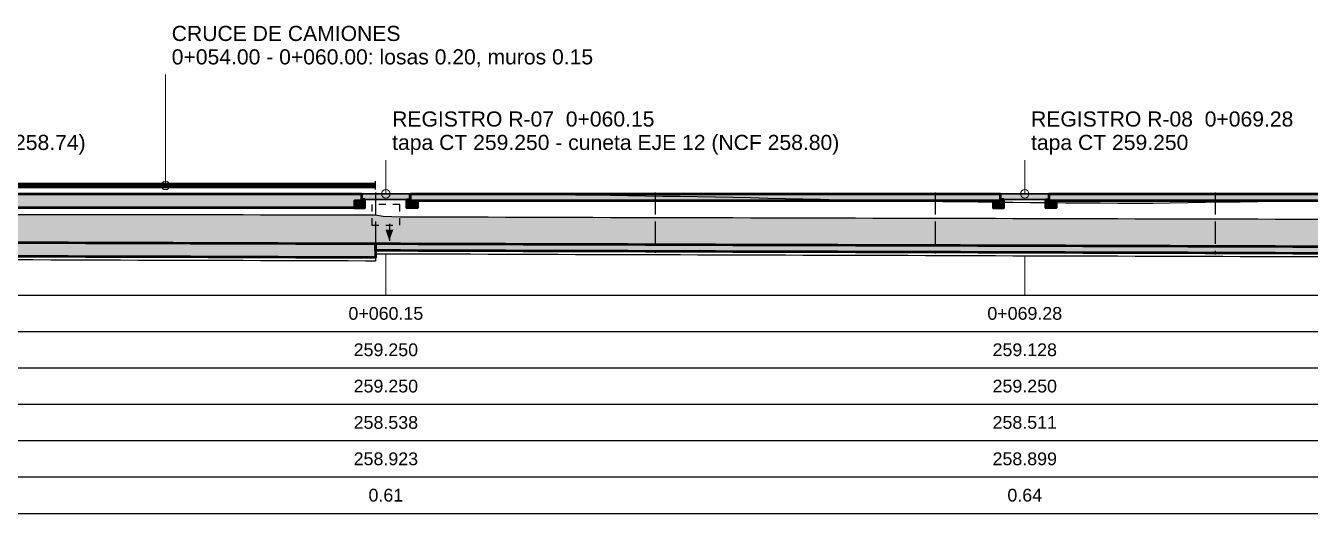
# Model space of a CAD drawing. Header units: metres. Extents: x -573 to 467, y -35 to 119.
# Drawn here: x 15.84 to 34.2, y 22.76 to 29.74 of the extents above; entities that cross this region are included whole.
import ezdxf
from ezdxf.enums import TextEntityAlignment as Align

# ---------------------------------------------------------------- set-up
doc = ezdxf.new("R2010")
doc.units = ezdxf.units.M
doc.header["$LTSCALE"] = 0.25
doc.linetypes.add('DASHED', pattern=[1.524, 1.27, -0.254])
doc.linetypes.add('HIDDEN', pattern=[0.375, 0.25, -0.125])
for name, color, linetype, lineweight in [('AGUA', 150, 'DASHED', 25), ('CONCRETO', 250, 'CONTINUOUS', 50), ('GRILLA', 9, 'CONTINUOUS', 13), ('LLAMADAS', 30, 'CONTINUOUS', 18), ('REGISTRO', 32, 'CONTINUOUS', 35)]:
    doc.layers.add(name, color=color, linetype=linetype, lineweight=lineweight)
for name, color, linetype, true_color in [('AGUA-RELLENO', 150, 'CONTINUOUS', 0xcde4f6), ('CONCRETO-ACHURADO', 8, 'CONTINUOUS', 0xe2e2e2), ('ISO-TAPA', 255, 'CONTINUOUS', 0xf8f4e6)]:
    doc.layers.add(name, color=color, linetype=linetype, true_color=true_color)
for name, color, linetype in [('CRUCE-VEHICULAR', 30, 'CONTINUOUS'), ('CUNETA-OCULTA', 3, 'HIDDEN'), ('FLUJO', 150, 'CONTINUOUS'), ('GUITARRA', 8, 'CONTINUOUS'), ('JUNTAS', 8, 'DASHED'), ('SOLADO', 8, 'CONTINUOUS'), ('TERRENO-EXISTENTE', 8, 'DASHED'), ('TEXTOS', 7, 'CONTINUOUS')]:
    doc.layers.add(name, color=color, linetype=linetype)
doc.styles.get("Standard").update_dxf_attribs({"font": 'arial.ttf'})

msp = doc.modelspace()

# ---------------------------------------------------------------- hatches: boundary and pattern name
at = {"layer": 'AGUA-RELLENO', "true_color": 0xcde4f6}
h = msp.add_hatch(color=7, dxfattribs=at)
h.dxf.hatch_style = 1
h.paths.add_polyline_path([(7.2, 27.07), (7.45, 27.07), (7.7, 27.07), (7.95, 27.069), (8.2, 27.069), (8.45, 27.069), (8.7, 27.069), (8.95, 27.067), (9.2, 27.063), (9.45, 27.059), (9.7, 27.054), (9.95, 27.05), (10.2, 27.046), (10.45, 27.046), (10.7, 27.045), (10.95, 27.045), (11.2, 27.044), (11.45, 27.044), (11.7, 27.044), (11.95, 27.043), (12.2, 27.043), (12.45, 27.042), (12.7, 27.042), (12.95, 27.042), (13.2, 27.041), (13.45, 27.041), (13.7, 27.04), (13.95, 27.04), (14.2, 27.04), (14.45, 27.039), (14.7, 27.039), (14.84, 27.039), (14.95, 27.039), (15.2, 27.038), (15.45, 27.038), (15.7, 27.037), (15.95, 27.037), (16.2, 27.037), (16.45, 27.036), (16.7, 27.036), (16.95, 27.036), (17.2, 27.035), (17.45, 27.035), (17.7, 27.034), (17.95, 27.034), (18.2, 27.034), (18.45, 27.033), (18.7, 27.033), (18.95, 27.033), (19.2, 27.032), (19.45, 27.032), (19.7, 27.032), (19.95, 27.031), (20.2, 27.031), (20.45, 27.031), (20.7, 27.03), (20.84, 27.03), (20.95, 27.01), (21.2, 27.002), (21.45, 27.001), (21.7, 27.001), (21.95, 27), (22.2, 26.999), (22.45, 26.999), (22.7, 26.998), (22.95, 26.997), (23.2, 26.997), (23.45, 26.996), (23.7, 26.995), (23.95, 26.995), (24.2, 26.994), (24.45, 26.993), (24.7, 26.993), (24.95, 26.992), (25.2, 26.991), (25.45, 26.991), (25.7, 26.99), (25.95, 26.99), (26.2, 26.989), (26.45, 26.988), (26.7, 26.988), (26.95, 26.987), (27.2, 26.986), (27.45, 26.986), (27.7, 26.985), (27.95, 26.984), (28.2, 26.984), (28.45, 26.983), (28.7, 26.983), (28.95, 26.982), (29.2, 26.981), (29.45, 26.981), (29.7, 26.98), (29.95, 26.979), (30.2, 26.979), (30.45, 26.978), (30.7, 26.978), (30.95, 26.977), (31.2, 26.976), (31.45, 26.976), (31.7, 26.975), (31.95, 26.975), (32.2, 26.974), (32.45, 26.973), (32.7, 26.973), (32.95, 26.972), (33.2, 26.972), (33.45, 26.971), (33.7, 26.97), (33.95, 26.97), (34.2, 26.969), (34.45, 26.968), (34.7, 26.968), (34.95, 26.967), (35.2, 26.967), (35.45, 26.966), (35.7, 26.965), (35.95, 26.965), (36.2, 26.964), (36.45, 26.964), (36.7, 26.963), (36.95, 26.963), (37.2, 26.962), (37.45, 26.961), (37.7, 26.961), (37.95, 26.96), (38.2, 26.96), (38.45, 26.959), (38.7, 26.959), (38.95, 26.958), (39.2, 26.957), (39.26, 26.957), (39.45, 26.957), (39.7, 26.956), (39.95, 26.956), (40.2, 26.955), (40.45, 26.955), (40.7, 26.954), (40.95, 26.953), (41.2, 26.953), (41.45, 26.952), (41.7, 26.952), (41.95, 26.951), (42.2, 26.951), (42.45, 26.95), (42.7, 26.95), (42.95, 26.949), (43.2, 26.948), (43.45, 26.948), (43.7, 26.947), (43.95, 26.947), (44.2, 26.946), (44.45, 26.946), (44.7, 26.945), (44.95, 26.945), (45.2, 26.944), (45.45, 26.944), (45.7, 26.943), (45.95, 26.943), (46.2, 26.942), (46.45, 26.942), (46.7, 26.941), (46.95, 26.94), (47.2, 26.94), (47.45, 26.939), (47.7, 26.939), (47.95, 26.938), (48.2, 26.938), (48.45, 26.937), (48.7, 26.937), (48.95, 26.936), (49.2, 26.936), (49.45, 26.935), (49.7, 26.935), (49.95, 26.934), (50.2, 26.934), (50.45, 26.933), (50.7, 26.933), (50.95, 26.932), (51.2, 26.932), (51.45, 26.931), (51.7, 26.931), (51.95, 26.93), (52.2, 26.93), (52.45, 26.929), (52.7, 26.929), (52.95, 26.928), (53.2, 26.928), (53.45, 26.927), (53.56, 26.927), (53.56, 26.52), (53.45, 26.52), (53.2, 26.521), (52.95, 26.522), (52.7, 26.523), (52.45, 26.523), (52.2, 26.524), (51.95, 26.525), (51.7, 26.526), (51.45, 26.526), (51.2, 26.527), (50.95, 26.528), (50.7, 26.529), (50.45, 26.529), (50.2, 26.53), (49.95, 26.531), (49.7, 26.532), (49.45, 26.532), (49.2, 26.533), (48.95, 26.534), (48.7, 26.535), (48.45, 26.535), (48.2, 26.536), (47.95, 26.537), (47.7, 26.538), (47.45, 26.538), (47.2, 26.539), (46.95, 26.54), (46.7, 26.541), (46.45, 26.541), (46.2, 26.542), (45.95, 26.543), (45.7, 26.544), (45.45, 26.544), (45.2, 26.545), (44.95, 26.546), (44.7, 26.547), (44.45, 26.548), (44.2, 26.548), (43.95, 26.549), (43.7, 26.55), (43.45, 26.551), (43.2, 26.551), (42.95, 26.552), (42.7, 26.553), (42.45, 26.554), (42.2, 26.554), (41.95, 26.555), (41.7, 26.556), (41.45, 26.557), (41.2, 26.557), (40.95, 26.558), (40.7, 26.559), (40.45, 26.56), (40.2, 26.56), (39.95, 26.561), (39.7, 26.562), (39.45, 26.563), (39.26, 26.563), (39.2, 26.563), (38.95, 26.564), (38.7, 26.565), (38.45, 26.566), (38.2, 26.566), (37.95, 26.567), (37.7, 26.568), (37.45, 26.569), (37.2, 26.569), (36.95, 26.57), (36.7, 26.571), (36.45, 26.572), (36.2, 26.572), (35.95, 26.573), (35.7, 26.574), (35.45, 26.575), (35.2, 26.575), (34.95, 26.576), (34.7, 26.577), (34.45, 26.578), (34.2, 26.578), (33.95, 26.579), (33.7, 26.58), (33.45, 26.581), (33.2, 26.581), (32.95, 26.582), (32.7, 26.583), (32.45, 26.584), (32.2, 26.585), (31.95, 26.585), (31.7, 26.586), (31.45, 26.587), (31.2, 26.588), (30.95, 26.588), (30.7, 26.589), (30.45, 26.59), (30.2, 26.591), (29.95, 26.591), (29.7, 26.592), (29.45, 26.593), (29.2, 26.594), (28.95, 26.594), (28.7, 26.595), (28.45, 26.596), (28.2, 26.597), (27.95, 26.597), (27.7, 26.598), (27.45, 26.599), (27.2, 26.6), (26.95, 26.6), (26.7, 26.601), (26.45, 26.602), (26.2, 26.603), (25.95, 26.603), (25.7, 26.604), (25.45, 26.605), (25.2, 26.606), (24.95, 26.606), (24.7, 26.607), (24.45, 26.608), (24.2, 26.609), (23.95, 26.609), (23.7, 26.61), (23.45, 26.611), (23.2, 26.612), (22.95, 26.612), (22.7, 26.613), (22.45, 26.614), (22.2, 26.615), (21.95, 26.615), (21.7, 26.616), (21.45, 26.617), (21.2, 26.618), (20.95, 26.618), (20.84, 26.619), (20.7, 26.619), (20.45, 26.62), (20.2, 26.621), (19.95, 26.621), (19.7, 26.622), (19.45, 26.623), (19.2, 26.624), (18.95, 26.625), (18.7, 26.625), (18.45, 26.626), (18.2, 26.627), (17.95, 26.628), (17.7, 26.628), (17.45, 26.629), (17.2, 26.63), (16.95, 26.631), (16.7, 26.631), (16.45, 26.632), (16.2, 26.633), (15.95, 26.634), (15.7, 26.634), (15.45, 26.635), (15.2, 26.636), (14.95, 26.637), (14.84, 26.637), (14.7, 26.637), (14.45, 26.638), (14.2, 26.639), (13.95, 26.64), (13.7, 26.64), (13.45, 26.641), (13.2, 26.642), (12.95, 26.643), (12.7, 26.643), (12.45, 26.644), (12.2, 26.645), (11.95, 26.646), (11.7, 26.646), (11.45, 26.647), (11.2, 26.648), (10.95, 26.649), (10.7, 26.649), (10.45, 26.65), (10.2, 26.651), (9.95, 26.652), (9.7, 26.652), (9.45, 26.653), (9.2, 26.654), (8.95, 26.655), (8.7, 26.655), (8.45, 26.656), (8.2, 26.657), (7.95, 26.658), (7.7, 26.658), (7.45, 26.659), (7.2, 26.66)])
at = {"layer": 'CONCRETO-ACHURADO', "true_color": 0xe2e2e2}
h = msp.add_hatch(color=7, dxfattribs=at)
h.dxf.hatch_style = 1
h.paths.add_polyline_path([(14.84, 27.33), (14.95, 27.33), (15.2, 27.33), (15.45, 27.33), (15.7, 27.33), (15.95, 27.33), (16.2, 27.33), (16.45, 27.33), (16.7, 27.33), (16.95, 27.33), (17.2, 27.33), (17.45, 27.33), (17.7, 27.33), (17.95, 27.33), (18.2, 27.33), (18.45, 27.33), (18.7, 27.33), (18.95, 27.33), (19.2, 27.33), (19.45, 27.33), (19.7, 27.33), (19.95, 27.33), (20.2, 27.33), (20.45, 27.33), (20.64, 27.33), (20.64, 27.13), (20.45, 27.13), (20.2, 27.13), (19.95, 27.13), (19.7, 27.13), (19.45, 27.13), (19.2, 27.13), (18.95, 27.13), (18.7, 27.13), (18.45, 27.13), (18.2, 27.13), (17.95, 27.13), (17.7, 27.13), (17.45, 27.13), (17.2, 27.13), (16.95, 27.13), (16.7, 27.13), (16.45, 27.13), (16.2, 27.13), (15.95, 27.13), (15.7, 27.13), (15.45, 27.13), (15.2, 27.13), (14.95, 27.13), (14.84, 27.13)])
h = msp.add_hatch(color=7, dxfattribs=at)
h.dxf.hatch_style = 1
h.paths.add_polyline_path([(20.69, 27.25), (20.64, 27.25), (20.64, 27.23), (20.54, 27.23), (20.54, 27.13), (20.69, 27.13)])
h = msp.add_hatch(color=7, dxfattribs=at)
h.dxf.hatch_style = 1
h.paths.add_polyline_path([(21.29, 27.25), (21.34, 27.25), (21.34, 27.23), (21.44, 27.23), (21.44, 27.13), (21.29, 27.13)])
h = msp.add_hatch(color=7, dxfattribs=at)
h.dxf.hatch_style = 1
h.paths.add_polyline_path([(21.34, 27.33), (21.45, 27.33), (21.7, 27.33), (21.95, 27.33), (22.2, 27.33), (22.45, 27.33), (22.7, 27.33), (22.95, 27.33), (23.2, 27.33), (23.45, 27.33), (23.7, 27.33), (23.95, 27.33), (24.2, 27.33), (24.45, 27.33), (24.7, 27.33), (24.95, 27.33), (25.2, 27.33), (25.45, 27.33), (25.7, 27.33), (25.95, 27.33), (26.2, 27.33), (26.45, 27.33), (26.7, 27.33), (26.95, 27.33), (27.2, 27.33), (27.45, 27.33), (27.7, 27.33), (27.95, 27.33), (28.2, 27.33), (28.45, 27.33), (28.7, 27.33), (28.95, 27.33), (29.2, 27.33), (29.45, 27.33), (29.7, 27.33), (29.77, 27.33), (29.77, 27.23), (29.7, 27.23), (29.45, 27.23), (29.2, 27.23), (28.95, 27.23), (28.7, 27.23), (28.45, 27.23), (28.2, 27.23), (27.95, 27.23), (27.7, 27.23), (27.45, 27.23), (27.2, 27.23), (26.95, 27.23), (26.7, 27.23), (26.45, 27.23), (26.2, 27.23), (25.95, 27.23), (25.7, 27.23), (25.45, 27.23), (25.2, 27.23), (24.95, 27.23), (24.7, 27.23), (24.45, 27.23), (24.2, 27.23), (23.95, 27.23), (23.7, 27.23), (23.45, 27.23), (23.2, 27.23), (22.95, 27.23), (22.7, 27.23), (22.45, 27.23), (22.2, 27.23), (21.95, 27.23), (21.7, 27.23), (21.45, 27.23), (21.34, 27.23)])
h = msp.add_hatch(color=7, dxfattribs=at)
h.dxf.hatch_style = 1
h.paths.add_polyline_path([(29.82, 27.25), (29.77, 27.25), (29.77, 27.23), (29.67, 27.23), (29.67, 27.13), (29.82, 27.13)])
h = msp.add_hatch(color=7, dxfattribs=at)
h.dxf.hatch_style = 1
h.paths.add_polyline_path([(30.42, 27.25), (30.47, 27.25), (30.47, 27.23), (30.57, 27.23), (30.57, 27.13), (30.42, 27.13)])
h = msp.add_hatch(color=7, dxfattribs=at)
h.dxf.hatch_style = 1
h.paths.add_polyline_path([(30.47, 27.33), (30.7, 27.33), (30.95, 27.33), (31.2, 27.33), (31.45, 27.33), (31.7, 27.33), (31.95, 27.33), (32.2, 27.33), (32.45, 27.33), (32.7, 27.33), (32.95, 27.33), (33.2, 27.33), (33.45, 27.33), (33.7, 27.33), (33.95, 27.33), (34.2, 27.33), (34.45, 27.33), (34.7, 27.33), (34.95, 27.33), (35.2, 27.33), (35.45, 27.33), (35.7, 27.33), (35.95, 27.33), (36.2, 27.33), (36.45, 27.33), (36.7, 27.33), (36.95, 27.33), (37.2, 27.33), (37.45, 27.33), (37.7, 27.33), (37.95, 27.33), (38.2, 27.33), (38.45, 27.33), (38.7, 27.33), (38.91, 27.33), (38.91, 27.23), (38.7, 27.23), (38.45, 27.23), (38.2, 27.23), (37.95, 27.23), (37.7, 27.23), (37.45, 27.23), (37.2, 27.23), (36.95, 27.23), (36.7, 27.23), (36.45, 27.23), (36.2, 27.23), (35.95, 27.23), (35.7, 27.23), (35.45, 27.23), (35.2, 27.23), (34.95, 27.23), (34.7, 27.23), (34.45, 27.23), (34.2, 27.23), (33.95, 27.23), (33.7, 27.23), (33.45, 27.23), (33.2, 27.23), (32.95, 27.23), (32.7, 27.23), (32.45, 27.23), (32.2, 27.23), (31.95, 27.23), (31.7, 27.23), (31.45, 27.23), (31.2, 27.23), (30.95, 27.23), (30.7, 27.23), (30.47, 27.23)])
h = msp.add_hatch(color=7, dxfattribs=at)
h.dxf.hatch_style = 1
h.paths.add_polyline_path([(14.84, 26.637), (14.95, 26.637), (15.2, 26.636), (15.45, 26.635), (15.7, 26.634), (15.95, 26.634), (16.2, 26.633), (16.45, 26.632), (16.7, 26.631), (16.95, 26.631), (17.2, 26.63), (17.45, 26.629), (17.7, 26.628), (17.95, 26.628), (18.2, 26.627), (18.45, 26.626), (18.7, 26.625), (18.95, 26.625), (19.2, 26.624), (19.45, 26.623), (19.7, 26.622), (19.95, 26.621), (20.2, 26.621), (20.45, 26.62), (20.7, 26.619), (20.84, 26.619), (20.84, 26.419), (20.7, 26.419), (20.45, 26.42), (20.2, 26.421), (19.95, 26.421), (19.7, 26.422), (19.45, 26.423), (19.2, 26.424), (18.95, 26.425), (18.7, 26.425), (18.45, 26.426), (18.2, 26.427), (17.95, 26.428), (17.7, 26.428), (17.45, 26.429), (17.2, 26.43), (16.95, 26.431), (16.7, 26.431), (16.45, 26.432), (16.2, 26.433), (15.95, 26.434), (15.7, 26.434), (15.45, 26.435), (15.2, 26.436), (14.95, 26.437), (14.84, 26.437)])
h = msp.add_hatch(color=7, dxfattribs=at)
h.dxf.hatch_style = 1
h.paths.add_polyline_path([(20.84, 26.619), (20.95, 26.618), (21.2, 26.618), (21.45, 26.617), (21.7, 26.616), (21.95, 26.615), (22.2, 26.615), (22.45, 26.614), (22.7, 26.613), (22.95, 26.612), (23.2, 26.612), (23.45, 26.611), (23.7, 26.61), (23.95, 26.609), (24.2, 26.609), (24.45, 26.608), (24.7, 26.607), (24.95, 26.606), (25.2, 26.606), (25.45, 26.605), (25.7, 26.604), (25.95, 26.603), (26.2, 26.603), (26.45, 26.602), (26.7, 26.601), (26.95, 26.6), (27.2, 26.6), (27.45, 26.599), (27.7, 26.598), (27.95, 26.597), (28.2, 26.597), (28.45, 26.596), (28.7, 26.595), (28.95, 26.594), (29.2, 26.594), (29.45, 26.593), (29.7, 26.592), (29.95, 26.591), (30.2, 26.591), (30.45, 26.59), (30.7, 26.589), (30.95, 26.588), (31.2, 26.588), (31.45, 26.587), (31.7, 26.586), (31.95, 26.585), (32.2, 26.585), (32.45, 26.584), (32.7, 26.583), (32.95, 26.582), (33.2, 26.581), (33.45, 26.581), (33.7, 26.58), (33.95, 26.579), (34.2, 26.578), (34.45, 26.578), (34.7, 26.577), (34.95, 26.576), (35.2, 26.575), (35.45, 26.575), (35.7, 26.574), (35.95, 26.573), (36.2, 26.572), (36.45, 26.572), (36.7, 26.571), (36.95, 26.57), (37.2, 26.569), (37.45, 26.569), (37.7, 26.568), (37.95, 26.567), (38.2, 26.566), (38.45, 26.566), (38.7, 26.565), (38.95, 26.564), (39.2, 26.563), (39.26, 26.563), (39.26, 26.463), (39.2, 26.463), (38.95, 26.464), (38.7, 26.465), (38.45, 26.466), (38.2, 26.466), (37.95, 26.467), (37.7, 26.468), (37.45, 26.469), (37.2, 26.469), (36.95, 26.47), (36.7, 26.471), (36.45, 26.472), (36.2, 26.472), (35.95, 26.473), (35.7, 26.474), (35.45, 26.475), (35.2, 26.475), (34.95, 26.476), (34.7, 26.477), (34.45, 26.478), (34.2, 26.478), (33.95, 26.479), (33.7, 26.48), (33.45, 26.481), (33.2, 26.481), (32.95, 26.482), (32.7, 26.483), (32.45, 26.484), (32.2, 26.485), (31.95, 26.485), (31.7, 26.486), (31.45, 26.487), (31.2, 26.488), (30.95, 26.488), (30.7, 26.489), (30.45, 26.49), (30.2, 26.491), (29.95, 26.491), (29.7, 26.492), (29.45, 26.493), (29.2, 26.494), (28.95, 26.494), (28.7, 26.495), (28.45, 26.496), (28.2, 26.497), (27.95, 26.497), (27.7, 26.498), (27.45, 26.499), (27.2, 26.5), (26.95, 26.5), (26.7, 26.501), (26.45, 26.502), (26.2, 26.503), (25.95, 26.503), (25.7, 26.504), (25.45, 26.505), (25.2, 26.506), (24.95, 26.506), (24.7, 26.507), (24.45, 26.508), (24.2, 26.509), (23.95, 26.509), (23.7, 26.51), (23.45, 26.511), (23.2, 26.512), (22.95, 26.512), (22.7, 26.513), (22.45, 26.514), (22.2, 26.515), (21.95, 26.515), (21.7, 26.516), (21.45, 26.517), (21.2, 26.518), (20.95, 26.518), (20.84, 26.519)])
at = {"layer": 'ISO-TAPA', "true_color": 0xf8f4e6}
h = msp.add_hatch(color=7, dxfattribs=at)
h.dxf.hatch_style = 1
h.paths.add_polyline_path([(20.65, 27.33), (21.33, 27.33), (21.33, 27.25), (20.65, 27.25)])
h = msp.add_hatch(color=7, dxfattribs=at)
h.dxf.hatch_style = 1
h.paths.add_polyline_path([(29.78, 27.33), (30.46, 27.33), (30.46, 27.25), (29.78, 27.25)])

# ---------------------------------------------------------------- linework, layer by layer
at = {"layer": 'AGUA'}
msp.add_lwpolyline([(15.7, 27.037), (15.95, 27.037), (16.2, 27.037), (16.45, 27.036), (16.7, 27.036), (16.95, 27.036), (17.2, 27.035), (17.45, 27.035), (17.7, 27.034), (17.95, 27.034), (18.2, 27.034), (18.45, 27.033), (18.7, 27.033), (18.95, 27.033), (19.2, 27.032), (19.45, 27.032), (19.7, 27.032), (19.95, 27.031), (20.2, 27.031), (20.45, 27.031), (20.7, 27.03), (20.84, 27.03), (20.95, 27.01), (21.2, 27.002), (21.45, 27.001), (21.7, 27.001), (21.95, 27), (22.2, 26.999), (22.45, 26.999), (22.7, 26.998), (22.95, 26.997), (23.2, 26.997), (23.45, 26.996), (23.7, 26.995), (23.95, 26.995), (24.2, 26.994), (24.45, 26.993), (24.7, 26.993), (24.95, 26.992), (25.2, 26.991), (25.45, 26.991), (25.7, 26.99), (25.95, 26.99), (26.2, 26.989), (26.45, 26.988), (26.7, 26.988), (26.95, 26.987), (27.2, 26.986), (27.45, 26.986), (27.7, 26.985), (27.95, 26.984), (28.2, 26.984), (28.45, 26.983), (28.7, 26.983), (28.95, 26.982), (29.2, 26.981), (29.45, 26.981), (29.7, 26.98), (29.95, 26.979), (30.2, 26.979), (30.45, 26.978), (30.7, 26.978), (30.95, 26.977), (31.2, 26.976), (31.45, 26.976), (31.7, 26.975), (31.95, 26.975), (32.2, 26.974), (32.45, 26.973), (32.7, 26.973), (32.95, 26.972), (33.2, 26.972), (33.45, 26.971), (33.7, 26.97), (33.95, 26.97), (34.2, 26.969), (34.45, 26.968)], dxfattribs=at)
at = {"layer": 'CONCRETO'}
for points in [[(15.7, 27.33), (15.95, 27.33), (16.2, 27.33), (16.45, 27.33), (16.7, 27.33), (16.95, 27.33), (17.2, 27.33), (17.45, 27.33), (17.7, 27.33), (17.95, 27.33), (18.2, 27.33), (18.45, 27.33), (18.7, 27.33), (18.95, 27.33), (19.2, 27.33), (19.45, 27.33), (19.7, 27.33), (19.95, 27.33), (20.2, 27.33), (20.45, 27.33), (20.64, 27.33), (20.64, 27.13), (20.45, 27.13), (20.2, 27.13), (19.95, 27.13), (19.7, 27.13), (19.45, 27.13), (19.2, 27.13), (18.95, 27.13), (18.7, 27.13), (18.45, 27.13), (18.2, 27.13), (17.95, 27.13), (17.7, 27.13), (17.45, 27.13), (17.2, 27.13), (16.95, 27.13), (16.7, 27.13), (16.45, 27.13), (16.2, 27.13), (15.95, 27.13), (15.7, 27.13)], [(34.45, 27.23), (34.2, 27.23), (33.95, 27.23), (33.7, 27.23), (33.45, 27.23), (33.2, 27.23), (32.95, 27.23), (32.7, 27.23), (32.45, 27.23), (32.2, 27.23), (31.95, 27.23), (31.7, 27.23), (31.45, 27.23), (31.2, 27.23), (30.95, 27.23), (30.7, 27.23), (30.47, 27.23), (30.47, 27.33), (30.7, 27.33), (30.95, 27.33), (31.2, 27.33), (31.45, 27.33), (31.7, 27.33), (31.95, 27.33), (32.2, 27.33), (32.45, 27.33), (32.7, 27.33), (32.95, 27.33), (33.2, 27.33), (33.45, 27.33), (33.7, 27.33), (33.95, 27.33), (34.2, 27.33), (34.45, 27.33)], [(15.7, 26.634), (15.95, 26.634), (16.2, 26.633), (16.45, 26.632), (16.7, 26.631), (16.95, 26.631), (17.2, 26.63), (17.45, 26.629), (17.7, 26.628), (17.95, 26.628), (18.2, 26.627), (18.45, 26.626), (18.7, 26.625), (18.95, 26.625), (19.2, 26.624), (19.45, 26.623), (19.7, 26.622), (19.95, 26.621), (20.2, 26.621), (20.45, 26.62), (20.7, 26.619), (20.84, 26.619), (20.84, 26.419), (20.7, 26.419), (20.45, 26.42), (20.2, 26.421), (19.95, 26.421), (19.7, 26.422), (19.45, 26.423), (19.2, 26.424), (18.95, 26.425), (18.7, 26.425), (18.45, 26.426), (18.2, 26.427), (17.95, 26.428), (17.7, 26.428), (17.45, 26.429), (17.2, 26.43), (16.95, 26.431), (16.7, 26.431), (16.45, 26.432), (16.2, 26.433), (15.95, 26.434), (15.7, 26.434)], [(34.45, 26.478), (34.2, 26.478), (33.95, 26.479), (33.7, 26.48), (33.45, 26.481), (33.2, 26.481), (32.95, 26.482), (32.7, 26.483), (32.45, 26.484), (32.2, 26.485), (31.95, 26.485), (31.7, 26.486), (31.45, 26.487), (31.2, 26.488), (30.95, 26.488), (30.7, 26.489), (30.45, 26.49), (30.2, 26.491), (29.95, 26.491), (29.7, 26.492), (29.45, 26.493), (29.2, 26.494), (28.95, 26.494), (28.7, 26.495), (28.45, 26.496), (28.2, 26.497), (27.95, 26.497), (27.7, 26.498), (27.45, 26.499), (27.2, 26.5), (26.95, 26.5), (26.7, 26.501), (26.45, 26.502), (26.2, 26.503), (25.95, 26.503), (25.7, 26.504), (25.45, 26.505), (25.2, 26.506), (24.95, 26.506), (24.7, 26.507), (24.45, 26.508), (24.2, 26.509), (23.95, 26.509), (23.7, 26.51), (23.45, 26.511), (23.2, 26.512), (22.95, 26.512), (22.7, 26.513), (22.45, 26.514), (22.2, 26.515), (21.95, 26.515), (21.7, 26.516), (21.45, 26.517), (21.2, 26.518), (20.95, 26.518), (20.84, 26.519), (20.84, 26.619), (20.95, 26.618), (21.2, 26.618), (21.45, 26.617), (21.7, 26.616), (21.95, 26.615), (22.2, 26.615), (22.45, 26.614), (22.7, 26.613), (22.95, 26.612), (23.2, 26.612), (23.45, 26.611), (23.7, 26.61), (23.95, 26.609), (24.2, 26.609), (24.45, 26.608), (24.7, 26.607), (24.95, 26.606), (25.2, 26.606), (25.45, 26.605), (25.7, 26.604), (25.95, 26.603), (26.2, 26.603), (26.45, 26.602), (26.7, 26.601), (26.95, 26.6), (27.2, 26.6), (27.45, 26.599), (27.7, 26.598), (27.95, 26.597), (28.2, 26.597), (28.45, 26.596), (28.7, 26.595), (28.95, 26.594), (29.2, 26.594), (29.45, 26.593), (29.7, 26.592), (29.95, 26.591), (30.2, 26.591), (30.45, 26.59), (30.7, 26.589), (30.95, 26.588), (31.2, 26.588), (31.45, 26.587), (31.7, 26.586), (31.95, 26.585), (32.2, 26.585), (32.45, 26.584), (32.7, 26.583), (32.95, 26.582), (33.2, 26.581), (33.45, 26.581), (33.7, 26.58), (33.95, 26.579), (34.2, 26.578), (34.45, 26.578)]]:
    msp.add_lwpolyline(points, dxfattribs=at)
for points in [[(20.69, 27.25), (20.64, 27.25), (20.64, 27.23), (20.54, 27.23), (20.54, 27.13), (20.69, 27.13)], [(21.29, 27.25), (21.34, 27.25), (21.34, 27.23), (21.44, 27.23), (21.44, 27.13), (21.29, 27.13)], [(21.34, 27.33), (21.45, 27.33), (21.7, 27.33), (21.95, 27.33), (22.2, 27.33), (22.45, 27.33), (22.7, 27.33), (22.95, 27.33), (23.2, 27.33), (23.45, 27.33), (23.7, 27.33), (23.95, 27.33), (24.2, 27.33), (24.45, 27.33), (24.7, 27.33), (24.95, 27.33), (25.2, 27.33), (25.45, 27.33), (25.7, 27.33), (25.95, 27.33), (26.2, 27.33), (26.45, 27.33), (26.7, 27.33), (26.95, 27.33), (27.2, 27.33), (27.45, 27.33), (27.7, 27.33), (27.95, 27.33), (28.2, 27.33), (28.45, 27.33), (28.7, 27.33), (28.95, 27.33), (29.2, 27.33), (29.45, 27.33), (29.7, 27.33), (29.77, 27.33), (29.77, 27.23), (29.7, 27.23), (29.45, 27.23), (29.2, 27.23), (28.95, 27.23), (28.7, 27.23), (28.45, 27.23), (28.2, 27.23), (27.95, 27.23), (27.7, 27.23), (27.45, 27.23), (27.2, 27.23), (26.95, 27.23), (26.7, 27.23), (26.45, 27.23), (26.2, 27.23), (25.95, 27.23), (25.7, 27.23), (25.45, 27.23), (25.2, 27.23), (24.95, 27.23), (24.7, 27.23), (24.45, 27.23), (24.2, 27.23), (23.95, 27.23), (23.7, 27.23), (23.45, 27.23), (23.2, 27.23), (22.95, 27.23), (22.7, 27.23), (22.45, 27.23), (22.2, 27.23), (21.95, 27.23), (21.7, 27.23), (21.45, 27.23), (21.34, 27.23)], [(29.82, 27.25), (29.77, 27.25), (29.77, 27.23), (29.67, 27.23), (29.67, 27.13), (29.82, 27.13)], [(30.42, 27.25), (30.47, 27.25), (30.47, 27.23), (30.57, 27.23), (30.57, 27.13), (30.42, 27.13)]]:
    msp.add_lwpolyline(points, close=True, dxfattribs=at)
at = {"layer": 'CRUCE-VEHICULAR'}
msp.add_line((20.84, 27.39), (20.84, 27.51), dxfattribs=at)
at = {"layer": 'CRUCE-VEHICULAR', "const_width": 0.08}
msp.add_lwpolyline([(14.84, 27.45), (20.84, 27.45)], dxfattribs=at)
at = {"layer": 'CUNETA-OCULTA'}
msp.add_lwpolyline([(20.79, 26.88), (21.19, 26.88), (21.19, 27.18), (20.79, 27.18)], close=True, dxfattribs=at)
at = {"layer": 'FLUJO'}
msp.add_line((21.04, 26.9), (21.04, 26.658), dxfattribs=at)
msp.add_solid([(21.04, 26.658), (21.096, 26.818), (20.984, 26.818)], dxfattribs=at)
at = {"layer": 'GRILLA'}
for p, q in [((20.99, 25.88), (20.99, 26.468)), ((30.12, 25.88), (30.12, 26.441))]:
    msp.add_line(p, q, dxfattribs=at)
at = {"layer": 'GUITARRA'}
for p, q in [((2.8, 25.88), (53.56, 25.88)), ((2.8, 25.36), (53.56, 25.36)), ((2.8, 24.84), (53.56, 24.84)), ((2.8, 24.32), (53.56, 24.32)), ((2.8, 23.8), (53.56, 23.8)), ((2.8, 23.28), (53.56, 23.28)), ((2.8, 22.76), (53.56, 22.76))]:
    msp.add_line(p, q, dxfattribs=at)
at = {"layer": 'JUNTAS'}
for p, q in [((20.84, 27.35), (20.84, 26.499)), ((24.84, 27.35), (24.84, 26.487)), ((28.84, 27.35), (28.84, 26.475)), ((32.84, 27.35), (32.84, 26.463))]:
    msp.add_line(p, q, dxfattribs=at)
at = {"layer": 'LLAMADAS'}
for p, q in [((17.84, 27.45), (17.84, 29.037)), ((20.99, 27.33), (20.99, 27.813)), ((30.12, 27.33), (30.12, 27.813))]:
    msp.add_line(p, q, dxfattribs=at)
for centre in [(17.84, 27.45), (20.99, 27.33), (30.12, 27.33)]:
    msp.add_circle(centre, 0.06, dxfattribs=at)
at = {"layer": 'REGISTRO'}
for points in [[(20.65, 27.33), (21.33, 27.33), (21.33, 27.25), (20.65, 27.25)], [(29.78, 27.33), (30.46, 27.33), (30.46, 27.25), (29.78, 27.25)]]:
    msp.add_lwpolyline(points, close=True, dxfattribs=at)
at = {"layer": 'SOLADO'}
for points in [[(34.45, 26.428), (34.2, 26.428), (33.95, 26.429), (33.7, 26.43), (33.45, 26.431), (33.2, 26.431), (32.95, 26.432), (32.7, 26.433), (32.45, 26.434), (32.2, 26.435), (31.95, 26.435), (31.7, 26.436), (31.45, 26.437), (31.2, 26.438), (30.95, 26.438), (30.7, 26.439), (30.45, 26.44), (30.2, 26.441), (29.95, 26.441), (29.7, 26.442), (29.45, 26.443), (29.2, 26.444), (28.95, 26.444), (28.7, 26.445), (28.45, 26.446), (28.2, 26.447), (27.95, 26.447), (27.7, 26.448), (27.45, 26.449), (27.2, 26.45), (26.95, 26.45), (26.7, 26.451), (26.45, 26.452), (26.2, 26.453), (25.95, 26.453), (25.7, 26.454), (25.45, 26.455), (25.2, 26.456), (24.95, 26.456), (24.7, 26.457), (24.45, 26.458), (24.2, 26.459), (23.95, 26.459), (23.7, 26.46), (23.45, 26.461), (23.2, 26.462), (22.95, 26.462), (22.7, 26.463), (22.45, 26.464), (22.2, 26.465), (21.95, 26.465), (21.7, 26.466), (21.45, 26.467), (21.2, 26.468), (20.95, 26.468), (20.84, 26.469), (20.84, 26.519), (20.95, 26.518), (21.2, 26.518), (21.45, 26.517), (21.7, 26.516), (21.95, 26.515), (22.2, 26.515), (22.45, 26.514), (22.7, 26.513), (22.95, 26.512), (23.2, 26.512), (23.45, 26.511), (23.7, 26.51), (23.95, 26.509), (24.2, 26.509), (24.45, 26.508), (24.7, 26.507), (24.95, 26.506), (25.2, 26.506), (25.45, 26.505), (25.7, 26.504), (25.95, 26.503), (26.2, 26.503), (26.45, 26.502), (26.7, 26.501), (26.95, 26.5), (27.2, 26.5), (27.45, 26.499), (27.7, 26.498), (27.95, 26.497), (28.2, 26.497), (28.45, 26.496), (28.7, 26.495), (28.95, 26.494), (29.2, 26.494), (29.45, 26.493), (29.7, 26.492), (29.95, 26.491), (30.2, 26.491), (30.45, 26.49), (30.7, 26.489), (30.95, 26.488), (31.2, 26.488), (31.45, 26.487), (31.7, 26.486), (31.95, 26.485), (32.2, 26.485), (32.45, 26.484), (32.7, 26.483), (32.95, 26.482), (33.2, 26.481), (33.45, 26.481), (33.7, 26.48), (33.95, 26.479), (34.2, 26.478), (34.45, 26.478)], [(15.7, 26.434), (15.95, 26.434), (16.2, 26.433), (16.45, 26.432), (16.7, 26.431), (16.95, 26.431), (17.2, 26.43), (17.45, 26.429), (17.7, 26.428), (17.95, 26.428), (18.2, 26.427), (18.45, 26.426), (18.7, 26.425), (18.95, 26.425), (19.2, 26.424), (19.45, 26.423), (19.7, 26.422), (19.95, 26.421), (20.2, 26.421), (20.45, 26.42), (20.7, 26.419), (20.84, 26.419), (20.84, 26.369), (20.7, 26.369), (20.45, 26.37), (20.2, 26.371), (19.95, 26.371), (19.7, 26.372), (19.45, 26.373), (19.2, 26.374), (18.95, 26.375), (18.7, 26.375), (18.45, 26.376), (18.2, 26.377), (17.95, 26.378), (17.7, 26.378), (17.45, 26.379), (17.2, 26.38), (16.95, 26.381), (16.7, 26.381), (16.45, 26.382), (16.2, 26.383), (15.95, 26.384), (15.7, 26.384)]]:
    msp.add_lwpolyline(points, dxfattribs=at)
at = {"layer": 'TERRENO-EXISTENTE'}
msp.add_lwpolyline([(15.7, 27.343), (15.95, 27.34), (16.2, 27.339), (16.45, 27.339), (16.7, 27.338), (16.95, 27.338), (17.2, 27.337), (17.45, 27.337), (17.7, 27.336), (17.95, 27.336), (18.2, 27.335), (18.45, 27.334), (18.7, 27.334), (18.95, 27.333), (19.2, 27.333), (19.45, 27.332), (19.7, 27.331), (19.95, 27.331), (20.2, 27.331), (20.45, 27.33), (20.7, 27.33), (20.84, 27.33), (20.95, 27.33), (21.2, 27.33), (21.45, 27.329), (21.7, 27.329), (21.95, 27.328), (22.2, 27.327), (22.45, 27.325), (22.7, 27.324), (22.95, 27.322), (23.2, 27.321), (23.45, 27.319), (23.7, 27.318), (23.95, 27.315), (24.2, 27.311), (24.45, 27.307), (24.7, 27.303), (24.95, 27.299), (25.2, 27.295), (25.45, 27.29), (25.7, 27.286), (25.95, 27.281), (26.2, 27.276), (26.45, 27.27), (26.7, 27.264), (26.95, 27.258), (27.2, 27.252), (27.45, 27.246), (27.7, 27.24), (27.95, 27.236), (28.2, 27.232), (28.45, 27.229), (28.7, 27.225), (28.95, 27.222), (29.2, 27.219), (29.45, 27.215), (29.7, 27.212), (29.95, 27.209), (30.2, 27.207), (30.45, 27.205), (30.7, 27.204), (30.95, 27.202), (31.2, 27.2), (31.45, 27.198), (31.7, 27.196), (31.95, 27.197), (32.2, 27.201), (32.45, 27.205), (32.7, 27.21), (32.95, 27.214), (33.2, 27.218), (33.45, 27.222), (33.7, 27.227), (33.95, 27.23), (34.2, 27.233), (34.45, 27.235)], dxfattribs=at)

# ---------------------------------------------------------------- texts
at = {"layer": 'TEXTOS', "color": 30}
for s, p in [('CRUCE DE CAMIONES', (17.93, 29.452)), ('0+054.00 - 0+060.00: losas 0.20, muros 0.15', (17.93, 29.117))]:
    msp.add_text(s, height=0.216, dxfattribs=at).set_placement(p, align=Align.BOTTOM_LEFT)
at = {"layer": 'TEXTOS', "color": 7}
for s, p in [('REGISTRO R-07  0+060.15', (21.08, 28.228)), ('REGISTRO R-08  0+069.28', (30.21, 28.228)), ('tapa CT 259.250 - cuneta EJE 10 (NCF 258.74)', (10.31, 27.893)), ('tapa CT 259.250 - cuneta EJE 12 (NCF 258.80)', (21.08, 27.893)), ('tapa CT 259.250', (30.21, 27.893))]:
    msp.add_text(s, height=0.216, dxfattribs=at).set_placement(p, align=Align.BOTTOM_LEFT)
at = {"layer": 'TEXTOS'}
for s, p in [('0+060.15', (20.99, 25.62)), ('0+069.28', (30.12, 25.62)), ('259.250', (20.99, 25.1)), ('259.128', (30.12, 25.1)), ('259.250', (20.99, 24.58)), ('259.250', (30.12, 24.58)), ('258.538', (20.99, 24.06)), ('258.511', (30.12, 24.06)), ('258.923', (20.99, 23.54)), ('258.899', (30.12, 23.54)), ('0.61', (20.99, 23.02)), ('0.64', (30.12, 23.02))]:
    msp.add_text(s, height=0.1823, dxfattribs=at).set_placement(p, align=Align.MIDDLE_CENTER)

doc.saveas('drawing.dxf')
